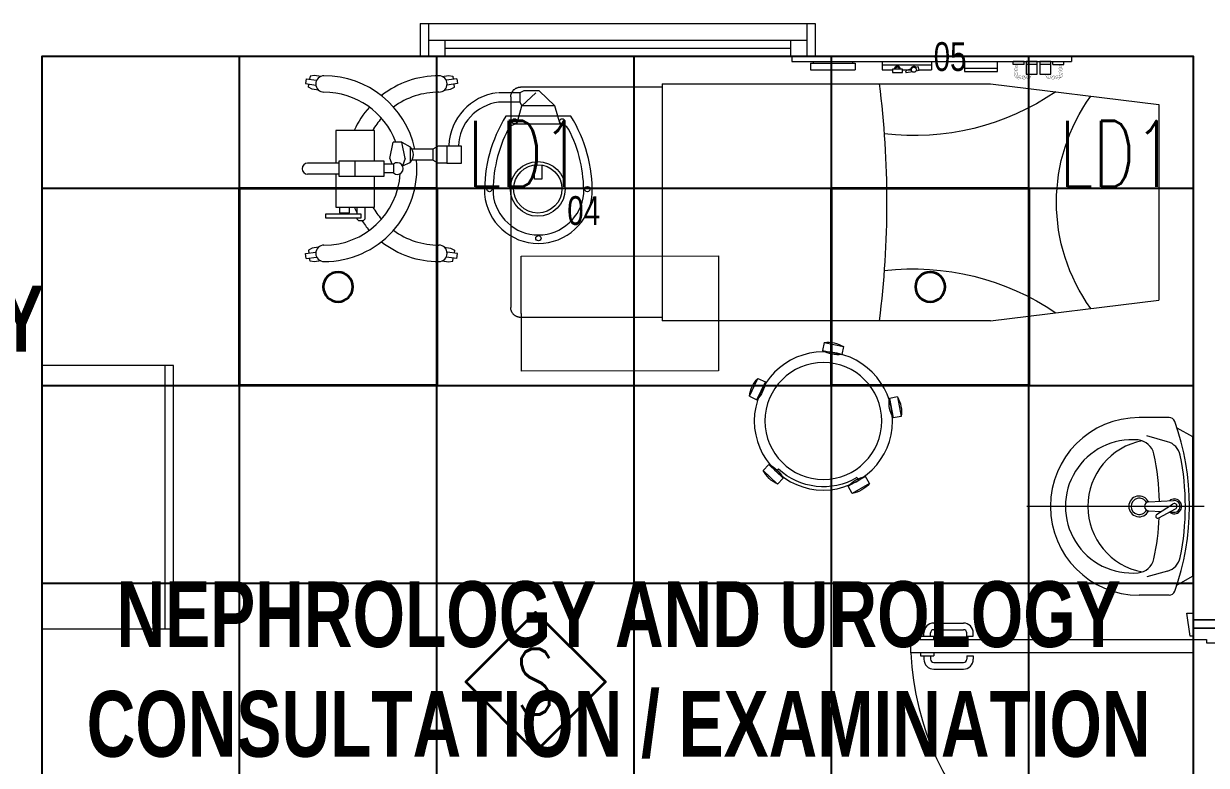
# Model space of a CAD drawing. Extents: x -12260 to 57327, y -29287 to 19916.
# Drawn here: x 29420 to 33015, y -4964 to -2710 of the extents above; entities that cross this region are included whole.
import ezdxf
from ezdxf.enums import TextEntityAlignment as Align

# ---------------------------------------------------------------- set-up
doc = ezdxf.new("R2010")
doc.units = 0
doc.header["$LTSCALE"] = 0.25
doc.linetypes.add('01-First Floor$0$HIDDEN', pattern=[9.525, 6.35, -3.175])
doc.linetypes.add('DASHDOT', pattern=[25.4, 12.7, -6.35, 0, -6.35])
for name, color, linetype, lineweight in [('01-First Floor$0$72_EGR_BASE_TEXT', 252, 'Continuous', 5), ('01-First Floor$0$72_EGR_EQP_TAG', 142, 'Continuous', 5), ('01-First Floor$0$Aluminum', 251, 'Continuous', 5), ('01-First Floor$0$LOADING', 253, 'Continuous', 5), ('01-First Floor$0$SANIT', 250, 'Continuous', 5), ('01-First Floor$0$Walls', 251, 'Continuous', 5), ('01-First Floor$0$Wooden Joinery', 251, 'Continuous', 5), ('E-DIM', 6, 'Continuous', 18), ('E-LITE-CIRC-NUMB', 6, 'Continuous', 25), ('E-LITE-CLNG', 150, 'Continuous', 35), ('E-LITE-CLNG-CNDT', 6, 'DASHDOT', 35), ('E-LITE-CTRL', 6, 'Continuous', 25), ('E-LITE-IDEN', 6, 'Continuous', 25), ('F-ALRM-CLNG @ 100', 33, 'Continuous', 35)]:
    doc.layers.add(name, color=color, linetype=linetype, lineweight=lineweight)
doc.layers.add('01-First Floor$0$FALSE CEILING', color=251, linetype='Continuous')
doc.styles.add('01-First Floor$0$X3G_ENTITY_257CFD', font='swisscl.ttf', dxfattribs={"height": 200})
doc.styles.add('01-First Floor$0$X3G_ENTITY_9EC9', font='swisscl.ttf', dxfattribs={"height": 0.2})
doc.styles.add('DC_SIMPLEX', font='SIMPLEX.shx', dxfattribs={"width": 0.7})
doc.styles.get("Standard").update_dxf_attribs({"font": 'romans.shx'})
doc.dimstyles.get("Standard").update_dxf_attribs({"dimtxt": 150, "dimasz": 150, "dimexe": 0.18, "dimexo": 0.0625, "dimgap": 0.09, "dimtad": 0, "dimtih": 1, "dimtoh": 1, "dimdec": 0, "dimlfac": 0.1, "dimzin": 0, "dimdsep": 46, "dimtxsty": 'Standard', "dimcen": 0.09, "dimclrd": 6, "dimadec": 0, "dimazin": 0, "dimtfac": 1, "dimtdec": 0, "dimtofl": 0, "dimtmove": 0, "dimatfit": 3, "dimfxl": 1, "dimtolj": 1, "dimtzin": 0, "dimarcsym": 0})

# ---------------------------------------------------------------- blocks, each defined once
blk = doc.blocks.new('01-First Floor$0$A$C72370EFE')
at = {"layer": '01-First Floor$0$Wooden Joinery'}
for p, q in [((-0.01, -0.03), (-0.01, -0.07)), ((0, -0.03), (-0.01, -0.03)), ((0.04, -0.03), (0.05, -0.03)), ((0.05, -0.03), (0.05, -0.07)), ((-0.05, -0.07), (-0.05, -0.16)), ((-0.03, -0.07), (-0.03, -0.16)), ((-0.01, -0.04), (-0.02, -0.04)), ((-0.01, -0.06), (-0.02, -0.06)), ((0, -0.07), (-0.01, -0.07)), ((0.04, -0.07), (0.05, -0.07)), ((0.05, -0.04), (0.06, -0.04)), ((0.05, -0.06), (0.06, -0.06)), ((0.07, -0.07), (0.07, -0.16)), ((0.09, -0.07), (0.09, -0.16)), ((-0.01, -0.17), (-0.02, -0.17)), ((-0.01, -0.17), (-0.01, -0.19)), ((0.05, -0.17), (0.06, -0.17)), ((0.05, -0.17), (0.05, -0.19)), ((-0.01, -0.19), (-0.02, -0.19)), ((0.05, -0.19), (0.06, -0.19))]:
    blk.add_line(p, q, dxfattribs=at)
for centre, radius, start, end in [((-0.02, -0.07), 0.03, 90, 180), ((-0.02, -0.07), 0.01, 90, 180), ((0.06, -0.07), 0.03, 0, 90), ((0.06, -0.07), 0.01, 0, 90), ((-0.02, -0.16), 0.03, 180, 270), ((-0.02, -0.16), 0.01, 180, 270), ((0.06, -0.16), 0.01, 270, 0), ((0.06, -0.16), 0.03, 270, 0)]:
    blk.add_arc(centre, radius, start, end, dxfattribs=at)
blk = doc.blocks.new('01-First Floor$0$A$C5DAD61B4')
at = {"layer": '01-First Floor$0$Wooden Joinery'}
for points in [[(80, 959.1), (80, 969.1), (10, 979.1), (10, 959.1)], [(940, 959.1), (940, 969.1), (1010, 979.1), (1010, 959.1)], [(70, 859.1), (70, 849.1), (0, 839.1), (0, 859.1)], [(120, 859.1), (120, 0), (80, 0), (80, 859.1)], [(950, 859.1), (950, 849.1), (1020, 839.1), (1020, 859.1)]]:
    blk.add_lwpolyline(points, close=True, dxfattribs=at)
for points in [[(45, 859.1), (45, 959.1), (20, 959.1), (20, 859.1), (45, 859.1)], [(45, 859.1), (80, 859.1), (80, 899.1), (90, 899.1), (90, 959.1), (45, 959.1), (45, 859.1)], [(975, 859.1), (940, 859.1), (940, 899.1), (930, 899.1), (930, 959.1), (975, 959.1), (975, 859.1)], [(975, 859.1), (975, 959.1), (1000, 959.1), (1000, 859.1), (975, 859.1)]]:
    blk.add_lwpolyline(points, dxfattribs=at)
blk.add_arc((80, 859.1), 860, 272.666, 0, dxfattribs=at)
at = {"layer": '01-First Floor$0$Wooden Joinery', "xscale": 999.9999999998854, "yscale": 999.9999999998854, "zscale": 999.9999999998854, "rotation": 180}
blk.add_blockref('01-First Floor$0$A$C72370EFE', (120, 0), dxfattribs=at)
blk = doc.blocks.new('01-First Floor$0$ME19011A-P')
for p, q in [((-0.425, 0), (0.425, 0)), ((-0.425, 0), (-0.425, -0.015)), ((0.425, 0), (0.425, -0.015)), ((-0.425, -0.015), (0.425, -0.015)), ((-0.3675, -0.0198), (-0.2325, -0.0198)), ((-0.3675, -0.0198), (-0.3675, -0.0399)), ((-0.36, -0.015), (-0.36, -0.0198)), ((-0.24, -0.015), (-0.24, -0.0198)), ((-0.2325, -0.0198), (-0.2325, -0.0399)), ((-0.15, -0.015), (-0.15, -0.04)), ((-0.15, -0.025), (0, -0.025)), ((-0.0402, -0.0312), (-0.0496, -0.0337)), ((-0.0376, -0.0409), (-0.0402, -0.0312)), ((0, -0.015), (0, -0.04)), ((0.1, -0.015), (0.1, -0.045)), ((0.1, -0.035), (0.2, -0.035)), ((0.2, -0.045), (0.2, -0.015)), ((0.2818, -0.015), (0.2484, -0.015)), ((0.2484, -0.0243), (0.2484, -0.015)), ((0.2818, -0.0243), (0.2484, -0.0243)), ((0.2818, -0.0243), (0.2818, -0.015)), ((0.3211, -0.015), (0.2877, -0.015)), ((0.2877, -0.015), (0.2877, -0.0531)), ((0.3211, -0.0243), (0.2877, -0.0243)), ((0.3211, -0.0531), (0.3211, -0.015)), ((0.3623, -0.015), (0.3289, -0.015)), ((0.3289, -0.015), (0.3289, -0.0531)), ((0.3623, -0.0243), (0.3289, -0.0243)), ((0.3623, -0.0531), (0.3623, -0.015)), ((0.3682, -0.0243), (0.3682, -0.015)), ((0.3682, -0.015), (0.4016, -0.015)), ((0.3682, -0.0243), (0.4016, -0.0243)), ((0.4016, -0.0243), (0.4016, -0.015)), ((-0.3675, -0.0399), (-0.2325, -0.0399)), ((-0.15, -0.04), (-0.1187, -0.04)), ((-0.0887, -0.04), (-0.0637, -0.04)), ((-0.0606, -0.0371), (-0.0787, -0.0432)), ((-0.0787, -0.0432), (-0.077, -0.0497)), ((-0.0582, -0.046), (-0.077, -0.0497)), ((-0.047, -0.0434), (-0.0376, -0.0409)), ((-0.0379, -0.04), (0, -0.04)), ((0.1, -0.045), (0.2, -0.045)), ((0.2877, -0.0531), (0.3211, -0.0531)), ((0.3289, -0.0531), (0.3623, -0.0531))]:
    blk.add_line(p, q)
at = {"color": 8, "const_width": 0.000601}
for points in [[(0.3044, -0.0531, -0.184574), (0.2977, -0.0636, -1.44364), (0.2961, -0.0581, -0.837915), (0.2969, -0.0664, -0.30536), (0.2839, -0.062, -1.584726), (0.2894, -0.0609, -0.253153), (0.2827, -0.0684, -0.874198), (0.2775, -0.0585, -0.915253), (0.2791, -0.0658, -0.223821), (0.2683, -0.0644, -1.703343), (0.272, -0.0597, -0.588962), (0.2621, -0.068, -0.717795), (0.2625, -0.0581, -0.983104), (0.2645, -0.0644, -0.326362), (0.2534, -0.0609, -0.758716), (0.2609, -0.0514, -0.906186), (0.2593, -0.0565, -0.189488), (0.2526, -0.0522, -0.7948), (0.2613, -0.0423, -1.223996), (0.2574, -0.047, -0.072149), (0.2534, -0.0403, -0.645886), (0.2609, -0.0324, -1.366917), (0.2574, -0.0371, -0.078415), (0.2542, -0.0308, -0.723006), (0.2613, -0.0256, -1.105484), (0.2582, -0.0292, -0.221197), (0.2566, -0.0243, -0.221197)], [(0.3456, -0.0531, 0.184574), (0.3523, -0.0636, 1.44364), (0.3539, -0.0581, 0.837915), (0.3531, -0.0664, 0.30536), (0.3661, -0.062, 1.584726), (0.3606, -0.0609, 0.253153), (0.3673, -0.0684, 0.874198), (0.3725, -0.0585, 0.915253), (0.3709, -0.0658, 0.223821), (0.3817, -0.0644, 1.703343), (0.378, -0.0597, 0.588962), (0.3879, -0.068, 0.717795), (0.3875, -0.0581, 0.983104), (0.3855, -0.0644, 0.326362), (0.3966, -0.0609, 0.758716), (0.3891, -0.0514, 0.906186), (0.3907, -0.0565, 0.189488), (0.3974, -0.0522, 0.7948), (0.3887, -0.0423, 1.223996), (0.3926, -0.047, 0.072149), (0.3966, -0.0403, 0.645886), (0.3891, -0.0324, 1.366917), (0.3926, -0.0371, 0.078415), (0.3958, -0.0308, 0.723006), (0.3887, -0.0256, 1.105484), (0.3918, -0.0292, 0.221197), (0.3934, -0.0243, 0.221197)]]:
    blk.add_lwpolyline(points, format="xyb", dxfattribs=at)
blk.add_lwpolyline([(-0.1187, -0.0482), (-0.0887, -0.0482), (-0.0887, -0.0382), (-0.1187, -0.0382)], close=True)
blk.add_circle((-0.0537, -0.04), 0.0075)
for centre, radius, start, end in [((-0.1037, -0.04), 0.01, 10.4593, 169.5407), ((-0.1037, -0.04), 0.0075, 14.0075, 165.9925), ((-0.0537, -0.04), 0.01, 45, 180)]:
    blk.add_arc(centre, radius, start, end)
blk = doc.blocks.new('01-First Floor$0$M.44.57.64')
at = {"layer": '01-First Floor$0$LOADING', "xscale": 1000.000000000002, "yscale": 1000.000000000002, "zscale": 1000.000000000002, "rotation": 225.9999036123427}
blk.add_blockref('01-First Floor$0$ME19011A-P', (-80806.9, 16720.7), dxfattribs=at)
blk = doc.blocks.new('01-First Floor$0$HF10037B-P')
at = {"layer": '01-First Floor$0$LOADING'}
for p, q in [((0.2459, 0.134), (0.1859, 0.134)), ((0.1859, 0.134), (0.1859, 0.109)), ((0.2459, 0.109), (0.1859, 0.109)), ((0.2459, 0.134), (0.2459, 0.109)), ((0, 0), (-0.0142, -0.0583)), ((0, 0), (0.0243, -0.0059)), ((0.0243, -0.0059), (0.01, -0.0642)), ((0.4071, -0.0094), (0.431, -0.0018)), ((0.4071, -0.0094), (0.4255, -0.0665)), ((0.431, -0.0018), (0.4493, -0.0589)), ((-0.0142, -0.0583), (0.01, -0.0642)), ((0.4069, -0.0417), (0.4165, -0.0387)), ((0.4255, -0.0665), (0.4493, -0.0589)), ((0.0524, -0.2725), (0.0674, -0.2525)), ((0.0524, -0.2725), (0.1004, -0.3085)), ((0.0674, -0.2525), (0.1154, -0.2885)), ((0.3125, -0.2897), (0.362, -0.2558)), ((0.3266, -0.3103), (0.3761, -0.2764)), ((0.3267, -0.268), (0.3323, -0.2763)), ((0.3761, -0.2764), (0.362, -0.2558)), ((0.1004, -0.3085), (0.1154, -0.2885)), ((0.3266, -0.3103), (0.3125, -0.2897))]:
    blk.add_line(p, q, dxfattribs=at)
for radius in [0.21, 0.1775]:
    blk.add_circle((0.2161, -0.1014), radius, dxfattribs=at)
for centre, radius, start, end in [((0.2159, 0.0465), 0.0925, 71.0754, 108.9246), ((0.2159, 0.1965), 0.0925, 251.0754, 288.9246), ((0.0779, -0.0499), 0.0925, 147.3419, 185.1912), ((-0.0678, -0.0143), 0.0925, 327.3419, 5.1912), ((0.4996, -0.0113), 0.0925, 178.8412, 216.6904), ((0.3568, -0.057), 0.0925, 358.8412, 36.6904), ((0.2161, -0.1014), 0.2, 303.6037, 17.3657), ((0.1289, -0.2205), 0.0925, 214.1875, 252.0368), ((0.0389, -0.3404), 0.0925, 34.1875, 72.0368), ((0.3867, -0.3449), 0.0925, 105.5121, 143.3614), ((0.3019, -0.2212), 0.0925, 285.5121, 323.3614)]:
    blk.add_arc(centre, radius, start, end, dxfattribs=at)
blk = doc.blocks.new('01-First Floor$0$HF13902-P')
at = {"color": 8, "linetype": '01-First Floor$0$HIDDEN'}
for p, q in [((-0.35, -0.6824), (-0.35, -1.1124)), ((0.35, -0.6824), (0.35, -1.1124)), ((0.32, -1.1424), (-0.32, -1.1424))]:
    blk.add_line(p, q, dxfattribs=at)
at = {"linetype": 'Continuous'}
for points in [[(0.36, -0.5224), (0.36, -0.5224), (0.36, -0.5224), (0.36, -0.5224), (0.36, -0.5224), (0.36, -0.5224), (0.36, -0.5224), (0.36, -0.5224), (0.36, -0.5224), (0.36, -0.5224), (0.36, -0.5224), (0.36, -0.5224), (0.36, -0.5224), (0.36, -0.5224), (0.36, -0.5224), (0.36, -0.5224), (0.36, -0.5224), (0.36, -0.5224), (0.36, -0.5224), (0.36, -0.5224), (0.36, -0.5224), (0.36, -0.5224), (0.36, -0.5224), (0.36, -0.5224), (0.36, -0.5224), (0.36, -0.5224), (0.36, -0.5224), (0.36, -0.5224), (0.36, -0.5224), (0.36, -0.5224), (0.36, -0.5224), (0.36, -0.5224), (0.36, -0.5224), (0.36, -0.5224), (0.36, -0.5224), (0.36, -0.5224), (0.36, -0.5224), (0.36, -0.5224), (0.36, -0.5224), (0.36, -0.5224), (0.36, -0.5224), (0.36, -0.5224), (0.36, -0.5224), (0.36, -0.5224), (0.36, -0.5224), (0.36, -0.5224), (0.36, -0.5224), (0.36, -0.5224), (0.36, -0.5224), (0.36, -0.5224), (0.36, -0.5224), (0.36, -0.5224), (0.36, -0.5224), (0.36, -0.5224), (0.36, -0.5224), (0.36, -0.5224), (0.36, -0.5224), (0.36, -0.5224), (0.36, -0.5224), (0.36, -0.5224), (0.36, -0.5224), (0.36, -0.5224), (0.36, -0.5224), (0.36, -0.5224), (0.36, -0.5224), (0.36, -0.5224), (0.36, -0.5224), (0.36, -0.5224), (0.36, -0.5224), (0.36, -0.5224), (0.36, -0.5224), (0.36, -0.5224), (0.36, -0.5224), (0.36, -0.5224), (0.36, -0.5224), (0.36, -0.5224), (0.36, -0.5224), (0.36, -0.5224), (0.36, -0.5224), (0.36, -0.5224), (0.36, -0.5224), (0.36, -0.5224), (0.36, -0.5224), (0.36, -0.5224), (0.36, -0.5224), (0.36, -0.5224), (0.36, -0.5224), (0.36, -0.5224), (0.36, -0.5224), (0.36, -0.5224), (0.36, -0.5224), (0.36, -0.5224), (0.36, -0.5224), (0.36, -0.5224), (0.36, -0.5224), (0.36, -0.5224), (0.36, -0.5224), (0.36, -0.5224), (0.36, -0.5224), (0.36, -0.5224), (0.36, -0.5224), (0.36, -0.5224), (0.36, -0.5224), (0.36, -0.5224), (0.36, -0.5224), (0.36, -0.5224), (0.36, -0.5224), (0.36, -0.5224), (0.36, -0.5224), (0.36, -0.5224), (0.36, -0.5224), (0.36, -0.5224), (0.36, -0.5224), (0.36, -0.5224), (0.36, -0.5224), (0.36, -0.5224), (0.36, -0.5224), (0.36, -0.5224), (0.36, -0.5224), (0.36, -0.5224), (0.36, -0.5224), (0.36, -0.5224), (0.36, -0.5224), (0.36, -0.5224), (0.36, -0.5224), (0.36, -0.5224), (0.36, -0.5224), (0.36, -0.5224), (0.36, -0.5224), (0.36, -0.5224), (0.36, -0.5224), (0.36, -0.5224), (0.36, -0.5224), (0.36, -0.5224), (0.36, -0.5224), (0.36, -0.5224), (0.36, -0.5224), (0.36, -0.5224), (0.36, -0.5224), (0.36, -0.5224), (0.36, -0.5224), (0.36, -0.5224), (0.36, -0.5224), (0.36, -0.5224), (0.36, -0.5224), (0.36, -0.5224), (0.36, -0.5224), (0.36, -0.5224), (0.36, -0.5224), (0.36, -0.5224), (0.36, -0.5224), (0.36, -0.5224), (0.36, -0.5224), (0.36, -0.5224), (0.36, -0.5224), (0.36, -0.5224), (0.36, -0.5224), (0.36, -0.5224), (0.36, -0.5224), (0.36, -0.5224), (0.36, -0.5224), (0.36, -0.5224), (0.36, -0.5224), (0.36, -0.5224), (0.36, -0.5224), (0.36, -0.5224), (0.36, -0.5224), (0.36, -0.5224), (0.36, -0.5224), (0.36, -0.5224), (0.36, -0.5224), (0.36, -0.5224), (0.36, -0.5224), (0.36, -0.5224), (0.36, -0.5224), (0.36, -0.5224), (0.36, -0.5224), (0.36, -0.5224), (0.36, -0.5224), (0.36, -0.5224), (0.36, -0.5224), (0.36, -0.5224), (0.36, -0.5224), (0.36, -0.5224), (0.36, -0.5224), (0.36, -0.5224), (0.36, -0.5224), (0.36, -0.5224), (0.36, -0.5224), (0.36, -0.5224), (0.36, -0.5224), (0.36, -0.5224), (0.36, -0.5224), (0.36, -0.5224), (0.36, -0.5224), (0.36, -0.5224), (0.36, -0.5224), (0.36, -0.5224), (0.36, -0.5224), (0.36, -0.5224), (0.36, -0.5224), (0.36, -0.5224), (0.36, -0.5224), (0.36, -0.5224), (0.36, -0.5224), (0.36, -0.5224), (0.36, -0.5224), (0.36, -0.5224), (0.36, -0.5224), (0.36, -0.5224), (0.36, -0.5224), (0.36, -0.5224), (0.36, -0.5224), (0.36, -0.5224), (0.36, -0.5224), (0.36, -0.5224), (0.36, -0.5224), (0.36, -0.5224), (0.36, -0.5224)], [(0.36, -0.5224), (0.36, -0.5224), (0.36, -0.5224), (0.36, -0.5224), (0.36, -0.5224), (0.36, -0.5224), (0.36, -0.5224), (0.36, -0.5224), (0.36, -0.5224), (0.36, -0.5224), (0.36, -0.5224), (0.36, -0.5224), (0.36, -0.5224), (0.36, -0.5224), (0.36, -0.5224), (0.36, -0.5224), (0.36, -0.5224), (0.36, -0.5224), (0.36, -0.5224), (0.36, -0.5224), (0.36, -0.5224), (0.36, -0.5224), (0.36, -0.5224), (0.36, -0.5224), (0.36, -0.5224), (0.36, -0.5224), (0.36, -0.5224), (0.36, -0.5224), (0.36, -0.5224), (0.36, -0.5224), (0.36, -0.5224), (0.36, -0.5224), (0.36, -0.5224), (0.36, -0.5224), (0.36, -0.5224), (0.36, -0.5224), (0.36, -0.5224), (0.36, -0.5224), (0.36, -0.5224), (0.36, -0.5224), (0.36, -0.5224), (0.36, -0.5224), (0.36, -0.5224), (0.36, -0.5224), (0.36, -0.5224), (0.36, -0.5224), (0.36, -0.5224), (0.36, -0.5224), (0.36, -0.5224), (0.36, -0.5224), (0.36, -0.5224), (0.36, -0.5224), (0.36, -0.5224), (0.36, -0.5224), (0.36, -0.5224), (0.36, -0.5224), (0.36, -0.5224), (0.36, -0.5224), (0.36, -0.5224), (0.36, -0.5224), (0.36, -0.5224), (0.36, -0.5224), (0.36, -0.5224), (0.36, -0.5224), (0.36, -0.5224), (0.36, -0.5224), (0.36, -0.5224), (0.36, -0.5224), (0.36, -0.5224), (0.36, -0.5224), (0.36, -0.5224), (0.36, -0.5224), (0.36, -0.5224), (0.36, -0.5224), (0.36, -0.5224), (0.36, -0.5224), (0.36, -0.5224), (0.36, -0.5224), (0.36, -0.5224), (0.36, -0.5224), (0.36, -0.5224), (0.36, -0.5224), (0.36, -0.5224), (0.36, -0.5224), (0.36, -0.5224), (0.36, -0.5224), (0.36, -0.5224), (0.36, -0.5224), (0.36, -0.5224), (0.36, -0.5224), (0.36, -0.5224), (0.36, -0.5224), (0.36, -0.5224), (0.36, -0.5224), (0.36, -0.5224), (0.36, -0.5224), (0.36, -0.5224), (0.36, -0.5224), (0.36, -0.5224), (0.36, -0.5224), (0.36, -0.5224), (0.36, -0.5224), (0.36, -0.5224), (0.36, -0.5224), (0.36, -0.5224), (0.36, -0.5224), (0.36, -0.5224), (0.36, -0.5224), (0.36, -0.5224), (0.36, -0.5224), (0.36, -0.5224), (0.36, -0.5224), (0.36, -0.5224), (0.36, -0.5224), (0.36, -0.5224), (0.36, -0.5224), (0.36, -0.5224), (0.36, -0.5224), (0.36, -0.5224), (0.36, -0.5224), (0.36, -0.5224), (0.36, -0.5224), (0.36, -0.5224), (0.36, -0.5224), (0.36, -0.5224), (0.36, -0.5224), (0.36, -0.5224), (0.36, -0.5224), (0.36, -0.5224), (0.36, -0.5224), (0.36, -0.5224), (0.36, -0.5224), (0.36, -0.5224), (0.36, -0.5224), (0.36, -0.5224), (0.36, -0.5224), (0.36, -0.5224), (0.36, -0.5224), (0.36, -0.5224), (0.36, -0.5224), (0.36, -0.5224), (0.36, -0.5224), (0.36, -0.5224), (0.36, -0.5224), (0.36, -0.5224), (0.36, -0.5224), (0.36, -0.5224), (0.36, -0.5224), (0.36, -0.5224), (0.36, -0.5224), (0.36, -0.5224), (0.36, -0.5224), (0.36, -0.5224), (0.36, -0.5224), (0.36, -0.5224), (0.36, -0.5224), (0.36, -0.5224), (0.36, -0.5224), (0.36, -0.5224), (0.36, -0.5224), (0.36, -0.5224), (0.36, -0.5224), (0.36, -0.5224), (0.36, -0.5224), (0.36, -0.5224), (0.36, -0.5224), (0.36, -0.5224), (0.36, -0.5224), (0.36, -0.5224), (0.36, -0.5224), (0.36, -0.5224), (0.36, -0.5224), (0.36, -0.5224), (0.36, -0.5224), (0.36, -0.5224), (0.36, -0.5224), (0.36, -0.5224), (0.36, -0.5224), (0.36, -0.5224), (0.36, -0.5224), (0.36, -0.5224), (0.36, -0.5224), (0.36, -0.5224), (0.36, -0.5224), (0.36, -0.5224), (0.36, -0.5224), (0.36, -0.5224), (0.36, -0.5224), (0.36, -0.5224), (0.36, -0.5224), (0.36, -0.5224), (0.36, -0.5224), (0.36, -0.5224), (0.36, -0.5224), (0.36, -0.5224), (0.36, -0.5224), (0.36, -0.5224), (0.36, -0.5224), (0.36, -0.5224), (0.36, -0.5224), (0.36, -0.5224), (0.36, -0.5224), (0.36, -0.5224), (0.36, -0.5224), (0.36, -0.5224), (0.36, -0.5224), (0.36, -0.5224), (0.36, -0.5224), (0.36, -0.5224), (0.36, -0.5224), (0.36, -0.5224), (0.36, -0.5224), (0.36, -0.5224), (0.36, -0.5224)], [(0.36, -0.5224), (0.36, -0.5224), (0.36, -0.5224), (0.36, -0.5224), (0.36, -0.5224), (0.36, -0.5224), (0.36, -0.5224), (0.36, -0.5224), (0.36, -0.5224), (0.36, -0.5224), (0.36, -0.5224), (0.36, -0.5224), (0.36, -0.5224), (0.36, -0.5224), (0.36, -0.5224), (0.36, -0.5224), (0.36, -0.5224), (0.36, -0.5224), (0.36, -0.5224), (0.36, -0.5224), (0.36, -0.5224), (0.36, -0.5224), (0.36, -0.5224), (0.36, -0.5224), (0.36, -0.5224), (0.36, -0.5224), (0.36, -0.5224), (0.36, -0.5224), (0.36, -0.5224), (0.36, -0.5224), (0.36, -0.5224), (0.36, -0.5224), (0.36, -0.5224), (0.36, -0.5224), (0.36, -0.5224), (0.36, -0.5224), (0.36, -0.5224), (0.36, -0.5224), (0.36, -0.5224), (0.36, -0.5224), (0.36, -0.5224), (0.36, -0.5224), (0.36, -0.5224), (0.36, -0.5224), (0.36, -0.5224), (0.36, -0.5224), (0.36, -0.5224), (0.36, -0.5224), (0.36, -0.5224), (0.36, -0.5224), (0.36, -0.5224), (0.36, -0.5224), (0.36, -0.5224), (0.36, -0.5224), (0.36, -0.5224), (0.36, -0.5224), (0.36, -0.5224), (0.36, -0.5224), (0.36, -0.5224), (0.36, -0.5224), (0.36, -0.5224), (0.36, -0.5224), (0.36, -0.5224), (0.36, -0.5224), (0.36, -0.5224), (0.36, -0.5224), (0.36, -0.5224), (0.36, -0.5224), (0.36, -0.5224), (0.36, -0.5224), (0.36, -0.5224), (0.36, -0.5224), (0.36, -0.5224), (0.36, -0.5224), (0.36, -0.5224), (0.36, -0.5224), (0.36, -0.5224), (0.36, -0.5224), (0.36, -0.5224), (0.36, -0.5224), (0.36, -0.5224), (0.36, -0.5224), (0.36, -0.5224), (0.36, -0.5224), (0.36, -0.5224), (0.36, -0.5224), (0.36, -0.5224), (0.36, -0.5224), (0.36, -0.5224), (0.36, -0.5224), (0.36, -0.5224), (0.36, -0.5224), (0.36, -0.5224), (0.36, -0.5224), (0.36, -0.5224), (0.36, -0.5224), (0.36, -0.5224), (0.36, -0.5224), (0.36, -0.5224), (0.36, -0.5224), (0.36, -0.5224), (0.36, -0.5224), (0.36, -0.5224), (0.36, -0.5224), (0.36, -0.5224), (0.36, -0.5224), (0.36, -0.5224), (0.36, -0.5224), (0.36, -0.5224), (0.36, -0.5224), (0.36, -0.5224), (0.36, -0.5224), (0.36, -0.5224), (0.36, -0.5224), (0.36, -0.5224), (0.36, -0.5224), (0.36, -0.5224), (0.36, -0.5224), (0.36, -0.5224), (0.36, -0.5224), (0.36, -0.5224), (0.36, -0.5224), (0.36, -0.5224), (0.36, -0.5224), (0.36, -0.5224), (0.36, -0.5224), (0.36, -0.5224), (0.36, -0.5224), (0.36, -0.5224), (0.36, -0.5224), (0.36, -0.5224), (0.36, -0.5224), (0.36, -0.5224), (0.36, -0.5224), (0.36, -0.5224), (0.36, -0.5224), (0.36, -0.5224), (0.36, -0.5224), (0.36, -0.5224), (0.36, -0.5224), (0.36, -0.5224), (0.36, -0.5224), (0.36, -0.5224), (0.36, -0.5224), (0.36, -0.5224), (0.36, -0.5224), (0.36, -0.5224), (0.36, -0.5224), (0.36, -0.5224), (0.36, -0.5224), (0.36, -0.5224), (0.36, -0.5224), (0.36, -0.5224), (0.36, -0.5224), (0.36, -0.5224), (0.36, -0.5224), (0.36, -0.5224), (0.36, -0.5224), (0.36, -0.5224), (0.36, -0.5224), (0.36, -0.5224), (0.36, -0.5224), (0.36, -0.5224), (0.36, -0.5224), (0.36, -0.5224), (0.36, -0.5224), (0.36, -0.5224), (0.36, -0.5224), (0.36, -0.5224), (0.36, -0.5224), (0.36, -0.5224), (0.36, -0.5224), (0.36, -0.5224), (0.36, -0.5224), (0.36, -0.5224), (0.36, -0.5224), (0.36, -0.5224), (0.36, -0.5224), (0.36, -0.5224), (0.36, -0.5224), (0.36, -0.5224), (0.36, -0.5224), (0.36, -0.5224), (0.36, -0.5224), (0.36, -0.5224), (0.36, -0.5224), (0.36, -0.5224), (0.36, -0.5224), (0.36, -0.5224), (0.36, -0.5224), (0.36, -0.5224), (0.36, -0.5224), (0.36, -0.5224), (0.36, -0.5224), (0.36, -0.5224), (0.36, -0.5224), (0.36, -0.5224), (0.36, -0.5224), (0.36, -0.5224), (0.36, -0.5224), (0.36, -0.5224), (0.36, -0.5224), (0.36, -0.5224), (0.36, -0.5224), (0.36, -0.5224), (0.36, -0.5224), (0.36, -0.5224), (0.36, -0.5224), (0.36, -0.5224), (0.36, -0.5224), (0.36, -0.5224), (0.36, -0.5224), (0.36, -0.5224), (0.36, -0.5224), (0.36, -0.5224), (0.36, -0.5224), (0.36, -0.5224), (0.36, -0.5224), (0.36, -0.5224), (0.36, -0.5224), (0.36, -0.5224), (0.36, -0.5224), (0.36, -0.5224), (0.36, -0.5224), (0.36, -0.5224), (0.36, -0.5224), (0.36, -0.5224), (0.36, -0.5224), (0.36, -0.5224), (0.36, -0.5224), (0.36, -0.5224), (0.36, -0.5224), (0.36, -0.5224), (0.36, -0.5224), (0.36, -0.5224), (0.36, -0.5224), (0.36, -0.5224), (0.36, -0.5224), (0.36, -0.5224), (0.36, -0.5224), (0.36, -0.5224), (0.36, -0.5224), (0.36, -0.5224), (0.36, -0.5224), (0.36, -0.5224), (0.36, -0.5224), (0.36, -0.5224), (0.36, -0.5224), (0.36, -0.5224), (0.36, -0.5224), (0.36, -0.5224), (0.36, -0.5224), (0.36, -0.5224), (0.36, -0.5224), (0.36, -0.5224), (0.36, -0.5224), (0.36, -0.5224), (0.36, -0.5224), (0.36, -0.5224), (0.36, -0.5224), (0.36, -0.5224), (0.36, -0.5224), (0.36, -0.5224), (0.36, -0.5224), (0.36, -0.5224), (0.36, -0.5224), (0.36, -0.5224), (0.36, -0.5224), (0.36, -0.5224), (0.36, -0.5224), (0.36, -0.5224), (0.36, -0.5224), (0.36, -0.5224), (0.36, -0.5224), (0.36, -0.5224), (0.36, -0.5224), (0.36, -0.5224)]]:
    blk.add_lwpolyline(points, close=True, dxfattribs=at)
for points in [[(0.36, -0.5224), (0.36, -0.5224), (0.36, -0.5224), (0.36, -0.5224), (0.36, -0.5224), (0.36, -0.5224), (0.36, -0.5224), (0.36, -0.5224)], [(0.36, -0.5224), (0.36, -0.5224), (0.36, -0.5224), (0.36, -0.5224), (0.36, -0.5224), (0.36, -0.5224), (0.36, -0.5224), (0.36, -0.5224), (0.36, -0.5224), (0.36, -0.5224), (0.36, -0.5224), (0.36, -0.5224), (0.36, -0.5224), (0.36, -0.5224), (0.36, -0.5224), (0.36, -0.5224), (0.36, -0.5224), (0.36, -0.5224), (0.36, -0.5224), (0.36, -0.5224), (0.36, -0.5224), (0.36, -0.5224), (0.36, -0.5224), (0.36, -0.5224), (0.36, -0.5224), (0.36, -0.5224), (0.36, -0.5224), (0.36, -0.5224), (0.36, -0.5224), (0.36, -0.5224), (0.36, -0.5224), (0.36, -0.5224), (0.36, -0.5224), (0.36, -0.5224), (0.36, -0.5224), (0.36, -0.5224), (0.36, -0.5224), (0.36, -0.5224), (0.36, -0.5224), (0.36, -0.5224), (0.36, -0.5224), (0.36, -0.5224), (0.36, -0.5224), (0.36, -0.5224), (0.36, -0.5224), (0.36, -0.5224), (0.36, -0.5224), (0.36, -0.5224), (0.36, -0.5224), (0.36, -0.5224), (0.36, -0.5224), (0.36, -0.5224), (0.36, -0.5224), (0.36, -0.5224), (0.36, -0.5224), (0.36, -0.5224), (0.36, -0.5224), (0.36, -0.5224), (0.36, -0.5224), (0.36, -0.5224), (0.36, -0.5224), (0.36, -0.5224), (0.36, -0.5224), (0.36, -0.5224), (0.36, -0.5224), (0.36, -0.5224), (0.36, -0.5224), (0.36, -0.5224), (0.36, -0.5224), (0.36, -0.5224), (0.36, -0.5224), (0.36, -0.5224), (0.36, -0.5224), (0.36, -0.5224), (0.36, -0.5224), (0.36, -0.5224), (0.36, -0.5224), (0.36, -0.5224), (0.36, -0.5224), (0.36, -0.5224), (0.36, -0.5224), (0.36, -0.5224), (0.36, -0.5224), (0.36, -0.5224), (0.36, -0.5224), (0.36, -0.5224), (0.36, -0.5224), (0.36, -0.5224), (0.36, -0.5224), (0.36, -0.5224), (0.36, -0.5224), (0.36, -0.5224), (0.36, -0.5224), (0.36, -0.5224), (0.36, -0.5224), (0.36, -0.5224), (0.36, -0.5224), (0.36, -0.5224), (0.36, -0.5224), (0.36, -0.5224), (0.36, -0.5224), (0.36, -0.5224), (0.36, -0.5224), (0.36, -0.5224), (0.36, -0.5224), (0.36, -0.5224), (0.36, -0.5224), (0.36, -0.5224), (0.36, -0.5224), (0.36, -0.5224), (0.36, -0.5224)], [(0.36, -0.5224), (0.36, -0.5224), (0.36, -0.5224), (0.36, -0.5224), (0.36, -0.5224), (0.36, -0.5224), (0.36, -0.5224), (0.36, -0.5224), (0.36, -0.5224), (0.36, -0.5224), (0.36, -0.5224), (0.36, -0.5224), (0.36, -0.5224), (0.36, -0.5224), (0.36, -0.5224), (0.36, -0.5224), (0.36, -0.5224)], [(0.36, -0.5224), (0.36, -0.5224), (0.36, -0.5224), (0.36, -0.5224), (0.36, -0.5224), (0.36, -0.5224), (0.36, -0.5224)], [(0.36, -0.5224), (0.36, -0.5224), (0.36, -0.5224), (0.36, -0.5224), (0.36, -0.5224), (0.36, -0.5224), (0.36, -0.5224), (0.36, -0.5224), (0.36, -0.5224), (0.36, -0.5224), (0.36, -0.5224), (0.36, -0.5224)], [(0.36, -0.5224), (0.36, -0.5224), (0.36, -0.5224), (0.36, -0.5224), (0.36, -0.5224), (0.36, -0.5224), (0.36, -0.5224), (0.36, -0.5224), (0.36, -0.5224), (0.36, -0.5224), (0.36, -0.5224), (0.36, -0.5224), (0.36, -0.5224), (0.36, -0.5224), (0.36, -0.5224), (0.36, -0.5224), (0.36, -0.5224), (0.36, -0.5224), (0.36, -0.5224), (0.36, -0.5224), (0.36, -0.5224), (0.36, -0.5224), (0.36, -0.5224), (0.36, -0.5224), (0.36, -0.5224), (0.36, -0.5224), (0.36, -0.5224), (0.36, -0.5224), (0.36, -0.5224), (0.36, -0.5224), (0.36, -0.5224), (0.36, -0.5224), (0.36, -0.5224), (0.36, -0.5224), (0.36, -0.5224), (0.36, -0.5224), (0.36, -0.5224), (0.36, -0.5224), (0.36, -0.5224), (0.36, -0.5224), (0.36, -0.5224), (0.36, -0.5224), (0.36, -0.5224), (0.36, -0.5224), (0.36, -0.5224), (0.36, -0.5224), (0.36, -0.5224), (0.36, -0.5224), (0.36, -0.5224), (0.36, -0.5224), (0.36, -0.5224), (0.36, -0.5224), (0.36, -0.5224), (0.36, -0.5224), (0.36, -0.5224), (0.36, -0.5224), (0.36, -0.5224), (0.36, -0.5224), (0.36, -0.5224), (0.36, -0.5224), (0.36, -0.5224), (0.36, -0.5224), (0.36, -0.5224), (0.36, -0.5224), (0.36, -0.5224), (0.36, -0.5224), (0.36, -0.5224), (0.36, -0.5224), (0.36, -0.5224), (0.36, -0.5224), (0.36, -0.5224), (0.36, -0.5224), (0.36, -0.5224), (0.36, -0.5224), (0.36, -0.5224), (0.36, -0.5224), (0.36, -0.5224), (0.36, -0.5224), (0.36, -0.5224), (0.36, -0.5224), (0.36, -0.5224), (0.36, -0.5224), (0.36, -0.5224), (0.36, -0.5224), (0.36, -0.5224), (0.36, -0.5224), (0.36, -0.5224), (0.36, -0.5224), (0.36, -0.5224)], [(0.36, -0.5224), (0.36, -0.5224), (0.36, -0.5224), (0.36, -0.5224), (0.36, -0.5224), (0.36, -0.5224), (0.36, -0.5224), (0.36, -0.5224), (0.36, -0.5224), (0.36, -0.5224)], [(0.36, -0.5224), (0.36, -0.5224), (0.36, -0.5224), (0.36, -0.5224), (0.36, -0.5224), (0.36, -0.5224), (0.36, -0.5224), (0.36, -0.5224), (0.36, -0.5224), (0.36, -0.5224)], [(0.36, -0.5224), (0.36, -0.5224), (0.36, -0.5224), (0.36, -0.5224), (0.36, -0.5224), (0.36, -0.5224), (0.36, -0.5224), (0.36, -0.5224), (0.36, -0.5224), (0.36, -0.5224), (0.36, -0.5224), (0.36, -0.5224), (0.36, -0.5224), (0.36, -0.5224), (0.36, -0.5224)], [(0.36, -0.5224), (0.36, -0.5224), (0.36, -0.5224), (0.36, -0.5224), (0.36, -0.5224), (0.36, -0.5224), (0.36, -0.5224), (0.36, -0.5224), (0.36, -0.5224), (0.36, -0.5224)], [(0.36, -0.5224), (0.36, -0.5224), (0.36, -0.5224), (0.36, -0.5224), (0.36, -0.5224), (0.36, -0.5224), (0.36, -0.5224)], [(0.36, -0.5224), (0.36, -0.5224), (0.36, -0.5224), (0.36, -0.5224), (0.36, -0.5224), (0.36, -0.5224), (0.36, -0.5224), (0.36, -0.5224), (0.36, -0.5224), (0.36, -0.5224)], [(0.36, -0.5224), (0.36, -0.5224), (0.36, -0.5224), (0.36, -0.5224), (0.36, -0.5224), (0.36, -0.5224), (0.36, -0.5224), (0.36, -0.5224), (0.36, -0.5224), (0.36, -0.5224), (0.36, -0.5224), (0.36, -0.5224), (0.36, -0.5224), (0.36, -0.5224), (0.36, -0.5224), (0.36, -0.5224), (0.36, -0.5224), (0.36, -0.5224)], [(0.36, -0.5224), (0.36, -0.5224), (0.36, -0.5224), (0.36, -0.5224), (0.36, -0.5224), (0.36, -0.5224), (0.36, -0.5224), (0.36, -0.5224), (0.36, -0.5224)]]:
    blk.add_lwpolyline(points, dxfattribs=at)
blk.add_circle((0.36, -0.5224), 0.000000101)
at = {"color": 8}
for centre, radius, start, end in [((0, 1.0679), 0.5515, 234.1788, 305.8212), ((-0.9704, 0.0819), 0.7679, 353.3222, 34.2669), ((0.9704, 0.0819), 0.7679, 145.7331, 186.6778), ((0, -2.9071), 2.9071, 82.8865, 97.1135)]:
    blk.add_arc(centre, radius, start, end, dxfattribs=at)
at = {"color": 8, "linetype": '01-First Floor$0$HIDDEN'}
for centre, start, end in [((-0.32, -1.1124), 180, 270), ((0.32, -1.1124), 270, 0)]:
    blk.add_arc(centre, 0.03, start, end, dxfattribs=at)
at = {"layer": '01-First Floor$0$LOADING'}
for p, q in [((-0.36, 0.3161), (-0.2975, 0.8276)), ((0.2975, 0.8276), (-0.2975, 0.8276)), ((0.36, 0.3161), (0.2975, 0.8276)), ((-0.36, 0.3161), (-0.36, -0.6824)), ((0.36, -0.6824), (0.36, 0.3161)), ((0.36, -0.6824), (-0.36, -0.6824))]:
    blk.add_line(p, q, dxfattribs=at)
blk = doc.blocks.new('01-First Floor$0$HF11772-P')
at = {"layer": '01-First Floor$0$LOADING'}
for p, q in [((0.6, 0.35), (0, 0.35)), ((0, 0.175), (0, 0.35)), ((0.6, 0.175), (0.6, 0.35)), ((0, 0.175), (0, 0)), ((0.6, 0), (0.6, 0.175)), ((0, 0), (0.6, 0))]:
    blk.add_line(p, q, dxfattribs=at)
blk = doc.blocks.new('01-First Floor$0$mobile light')
at = {"layer": '01-First Floor$0$LOADING'}
for p, q in [((1882.58, -498.29), (1882.35, -499.8)), ((1882.58, -498.29), (1885.78, -498.78)), ((1883.78, -497.56), (1883.65, -498.45)), ((1885.1, -497.29), (1883.78, -497.56)), ((1887.04, -497.59), (1885.1, -497.29)), ((1923.94, -497.59), (1925.88, -497.29)), ((1928.41, -498.29), (1925.2, -498.78)), ((1925.88, -497.29), (1927.2, -497.56)), ((1927.2, -497.56), (1927.33, -498.45)), ((1928.41, -498.29), (1928.63, -499.8)), ((1882.35, -499.8), (1885.55, -500.28)), ((1883.28, -500.85), (1883.42, -499.96)), ((1884.47, -501.5), (1883.28, -500.85)), ((1886.4, -501.79), (1884.47, -501.5)), ((1924.58, -501.79), (1926.52, -501.5)), ((1928.63, -499.8), (1925.43, -500.28)), ((1926.52, -501.5), (1927.7, -500.85)), ((1927.7, -500.85), (1927.56, -499.96)), ((1947.59, -502.62), (1941.09, -502.62)), ((1948.76, -501.94), (1947.59, -502.62)), ((1947.59, -502.62), (1947.59, -505.45)), ((1948.15, -506.5), (1952.41, -502.55)), ((1953.47, -501.94), (1948.76, -501.94)), ((1958.23, -506.5), (1953.47, -501.94)), ((1947.59, -505.45), (1941.09, -505.45)), ((1946.6, -512.08), (1948.15, -506.5)), ((1947.59, -505.45), (1948.15, -506.5)), ((1958.23, -506.5), (1948.15, -506.5)), ((1959.78, -512.08), (1958.23, -506.5)), ((1963.08, -509.67), (1943.3, -509.67)), ((1959.78, -512.08), (1946.6, -512.08)), ((1908.01, -522.53), (1909, -517.55)), ((1911.69, -517.55), (1909, -517.55)), ((1912.69, -522.53), (1911.69, -517.55)), ((1911.69, -517.55), (1914.17, -518.99)), ((1914.17, -518.99), (1914.17, -523.77)), ((1921.08, -519.69), (1914.74, -519.69)), ((1922.73, -518.8), (1921.08, -519.69)), ((1921.08, -519.69), (1921.08, -523.01)), ((1921.08, -519.69), (1921.08, -523.01)), ((1925.38, -518.8), (1922.73, -518.8)), ((1892.68, -523.97), (1883.05, -523.97)), ((1892.68, -528.06), (1892.68, -523.24)), ((1892.68, -523.24), (1906.16, -523.24)), ((1897.5, -528.06), (1897.5, -523.24)), ((1906.16, -523.24), (1906.16, -528.06)), ((1909.15, -524.25), (1906.16, -524.32)), ((1908.01, -522.53), (1908.62, -524.28)), ((1909.15, -524.25), (1909.15, -526.94)), ((1912.69, -522.53), (1911.9, -524.78)), ((1911.9, -524.78), (1914.17, -523.77)), ((1921.08, -523.01), (1914.77, -523.01)), ((1922.73, -523.93), (1921.08, -523.04)), ((1925.38, -523.93), (1922.73, -523.93)), ((1892.68, -527.34), (1883.05, -527.34)), ((1906.16, -528.06), (1892.68, -528.06)), ((1909.15, -526.94), (1906.16, -526.87)), ((1884.47, -549.77), (1883.28, -550.42)), ((1886.4, -549.48), (1884.47, -549.77)), ((1924.58, -549.48), (1926.52, -549.77)), ((1926.52, -549.77), (1927.7, -550.42)), ((1882.35, -551.47), (1885.55, -550.99)), ((1882.58, -552.98), (1882.35, -551.47)), ((1882.58, -552.98), (1885.78, -552.5)), ((1883.28, -550.42), (1883.42, -551.31)), ((1883.78, -553.71), (1883.65, -552.82)), ((1928.41, -552.98), (1925.2, -552.5)), ((1928.63, -551.47), (1925.43, -550.99)), ((1927.2, -553.71), (1927.33, -552.82)), ((1927.7, -550.42), (1927.56, -551.31)), ((1928.41, -552.98), (1928.63, -551.47)), ((1885.1, -553.98), (1883.78, -553.71)), ((1887.04, -553.69), (1885.1, -553.98)), ((1923.94, -553.69), (1925.88, -553.98)), ((1925.88, -553.98), (1927.2, -553.71))]:
    blk.add_line(p, q, dxfattribs=at)
for points in [[(1903.33, -523.24), (1903.33, -514.02), (1891.61, -514.02), (1891.61, -523.97)], [(1954.27, -524.55), (1954.27, -528.82), (1952.05, -528.82), (1952.05, -524.5)], [(1891.61, -527.34), (1891.61, -537.34), (1903.33, -537.34), (1903.33, -528.06)], [(1892.74, -537.34), (1892.74, -539.04), (1895.76, -539.04), (1895.76, -537.34)], [(1898.05, -537.34), (1898.05, -539.5)], [(1898.05, -540.63), (1898.05, -540.87), (1898.53, -541.35), (1900.02, -541.35), (1900.5, -540.87), (1900.5, -537.34)]]:
    blk.add_lwpolyline(points, dxfattribs=at)
for points in [[(1929.78, -518.8), (1925.38, -518.8), (1925.38, -523.93), (1929.78, -523.93)], [(1899.3, -539.5), (1888.5, -539.5), (1888.5, -540.63), (1899.3, -540.63)]]:
    blk.add_lwpolyline(points, close=True, dxfattribs=at)
for centre, radius in [((1945.96, -511.25), 0.793), ((1960.42, -511.25), 0.793), ((1953.01, -531.79), 8.32), ((1953.01, -531.79), 7.35), ((1938.31, -531.85), 0.793), ((1968.07, -531.85), 0.793), ((1953.19, -546.77), 0.793)]:
    blk.add_circle(centre, radius, dxfattribs=at)
for centre, radius, start, end in [((1888.02, -499.89), 2.5, 90, 270), ((1888.02, -525.64), 28.25, 12.1463, 90), ((1922.96, -525.64), 28.25, 90, 128.2073), ((1922.96, -499.89), 2.5, 270, 90), ((1888.02, -525.64), 23.25, 20.3387, 90), ((1922.96, -525.64), 23.25, 90, 126.3743), ((1942.82, -519.31), 16.86, 97.1293, 177.6115), ((1942.82, -519.31), 13.97, 97.1293, 177.6115), ((1922.96, -525.64), 28.25, 138.4974, 155.7305), ((1922.96, -525.64), 23.25, 138.7224, 150.0382), ((1980.13, -532.49), 43.32, 148.2167, 181.2501), ((1926.25, -532.49), 43.32, 358.7499, 31.7833), ((1980.13, -532.49), 40.72, 152.4092, 181.2501), ((1946.6, -514.96), 2.89, 90, 152.4092), ((1959.78, -514.96), 2.89, 27.5908, 90), ((1926.25, -532.49), 40.72, 358.7499, 27.5908), ((1911.94, -521.38), 3.27, 313.0112, 46.9888), ((1883.05, -525.65), 1.68, 90, 270), ((1888.02, -525.64), 28.25, 270, 5.3386), ((1910.32, -525.6), 1.78, 229.0673, 130.9327), ((1888.02, -525.64), 23.25, 270, 356.3184), ((1953.19, -531.93), 16.44, 185.2361, 354.7639), ((1953.19, -531.93), 13.84, 185.2361, 354.7639), ((1922.96, -525.64), 28.25, 204.483, 208.105), ((1922.96, -525.64), 23.25, 210.2349, 221.2776), ((1922.96, -525.64), 28.25, 213.7985, 221.5026), ((1922.96, -525.64), 23.25, 233.6257, 270), ((1888.02, -551.39), 2.5, 90, 270), ((1922.96, -525.64), 28.25, 231.7927, 270), ((1922.96, -551.39), 2.5, 270, 90)]:
    blk.add_arc(centre, radius, start, end, dxfattribs=at)
blk = doc.blocks.new('01-First Floor$0$GF21027-P')
at = {"layer": '01-First Floor$0$LOADING'}
for p, q in [((0.4, 0.4), (-0.4, 0.4)), ((-0.4, 0.4), (-0.4, 0)), ((0.4, 0), (0.4, 0.4)), ((-0.4, 0.025), (0.4, 0.025)), ((-0.4, 0), (0.4, 0))]:
    blk.add_line(p, q, dxfattribs=at)
blk = doc.blocks.new('01-First Floor$0$A$C37be4daf')
at = {"layer": '01-First Floor$0$Aluminum'}
for p, q in [((1416, 598.2), (216, 598.2)), ((241, 498.2), (241, 598.2)), ((291, 548.2), (291, 598.2)), ((1341, 548.2), (1341, 598.2)), ((1391, 498.2), (1391, 598.2)), ((1391, 548.2), (241, 548.2)), ((291, 573.2), (1341, 573.2)), ((1416, 498.2), (216, 498.2))]:
    blk.add_line(p, q, dxfattribs=at)
at = {"layer": '01-First Floor$0$Walls'}
for p, q in [((216, 498.2), (216, 598.2)), ((1416, 498.2), (1416, 598.2))]:
    blk.add_line(p, q, dxfattribs=at)
blk = doc.blocks.new('01-First Floor$0$lav-manta 60')
at = {"layer": '01-First Floor$0$SANIT'}
for p, q in [((0, 0.04), (0, -0.56)), ((-0.2658, -0.0529), (-0.2358, 0)), ((-0.2358, 0), (0.2358, 0)), ((0.2658, -0.0529), (0.2358, 0)), ((-0.3, -0.0789), (-0.3, -0.18)), ((-0.015, -0.1473), (-0.0199, -0.064)), ((0.0274, -0.121), (-0.0078, -0.0673)), ((0.0389, -0.1142), (0.0087, -0.0575)), ((0.0191, -0.077), (0.0199, -0.064)), ((0.3, -0.0789), (0.3, -0.18)), ((-0.2185, -0.0841), (-0.2383, -0.1537)), ((0.015, -0.1473), (0.0174, -0.1057)), ((0.2185, -0.0841), (0.2383, -0.1537))]:
    blk.add_line(p, q, dxfattribs=at)
for centre, radius, start, end in [((0, -0.8557), 0.8457, 70.1771, 109.8229), ((0, -0.8696), 0.8457, 78.1914, 101.8086), ((0, -0.0617), 0.025, 320.7474, 220.368), ((-0.28, -0.0789), 0.02, 109.8229, 180), ((-0.1608, -0.1006), 0.06, 101.8086, 164.0794), ((0, -0.0617), 0.02, 353.2671, 186.682), ((0, -0.0617), 0.00966, 25.4127, 215.9577), ((0.1608, -0.1006), 0.06, 15.9206, 78.1914), ((0.28, -0.0789), 0.02, 0, 70.1771), ((0, -0.9572), 0.8457, 91.1572, 102.0883), ((0, -0.9572), 0.8457, 88.5486, 88.844), ((0.0332, -0.1176), 0.00666, 210.6852, 30.6852), ((0, -0.9572), 0.8457, 77.9117, 87.4274), ((-0.1645, -0.189), 0.06, 102.0883, 174.8142), ((0, -0.18), 0.035, 115.3106, 64.6894), ((0, -0.18), 0.0275, 117.1496, 62.8504), ((0, -0.1473), 0.015, 180, 0), ((0.1645, -0.189), 0.06, 5.1858, 77.9117), ((0, -0.18), 0.3, 180, 0), ((0, -0.2039), 0.2252, 174.8142, 5.1858), ((0, -0.1282), 0.2252, 190.6097, 349.3903)]:
    blk.add_arc(centre, radius, start, end, dxfattribs=at)
blk = doc.blocks.new('01-First Floor')
at = {"layer": '01-First Floor$0$FALSE CEILING', "linetype": 'Continuous'}
for p, q in [((30076, -6810), (30076, -2810)), ((30676, -6810), (30676, -2810)), ((31276, -6810), (31276, -2810)), ((31876, -6810), (31876, -2810)), ((32476, -6810), (32476, -2810)), ((29476, -3210), (32976, -3210)), ((29476, -3810), (32976, -3810)), ((29476, -4410), (32976, -4410))]:
    blk.add_line(p, q, dxfattribs=at)
at = {"layer": '01-First Floor$0$FALSE CEILING'}
blk.add_lwpolyline([(29476, -6810), (32976, -6810), (32976, -2810), (29476, -2810)], close=True, dxfattribs=at)
at = {"layer": '01-First Floor$0$Walls'}
for p, q in [((29476, -2810), (29476, -6810)), ((29476, -2810), (32976, -2810)), ((32976, -2810), (32976, -4521.8)), ((32976, -4521.8), (33076, -4521.8))]:
    blk.add_line(p, q, dxfattribs=at)
at = {"rotation": 180}
blk.add_blockref('01-First Floor$0$A$C37be4daf', (32042, -2211.8), dxfattribs=at)
at = {"layer": '01-First Floor$0$LOADING', "rotation": 134.0000963876573}
blk.add_blockref('01-First Floor$0$M.44.57.64', (-11925.4, 66932.7, -0.1), dxfattribs=at)
at = {"layer": '01-First Floor$0$LOADING', "xscale": 10, "yscale": 10, "zscale": 10}
blk.add_blockref('01-First Floor$0$mobile light', (11453.1, 2105.7, -0.1), dxfattribs=at)
at = {"layer": '01-First Floor$0$LOADING', "xscale": -1000, "yscale": 1000, "zscale": 1000, "rotation": 270}
blk.add_blockref('01-First Floor$0$HF13902-P', (32043.4, -3252.8, -0.1), dxfattribs=at)
at = {"layer": '01-First Floor$0$LOADING', "extrusion": (-3.9656e-29, -3.71389e-28, -1), "xscale": 999.9999999999989, "yscale": 999.9999999999989, "zscale": -999.9999999999989, "rotation": 179.9444066382375}
blk.add_blockref('01-First Floor$0$HF11772-P', (-30932.5, -3416.2, 0.1), dxfattribs=at)
at = {"layer": '01-First Floor$0$LOADING', "extrusion": (-1.16581e-09, -2.75759e-10, -1), "xscale": 999.9999999999995, "yscale": 999.9999999999995, "zscale": 999.9999999999995, "rotation": 295.7813125359262}
blk.add_blockref('01-First Floor$0$HF10037B-P', (-31853.9, -3678.9, 0.1), dxfattribs=at)
at = {"layer": '01-First Floor$0$LOADING', "color": 1, "xscale": 1000, "yscale": 1000, "zscale": 1000, "rotation": 90.00000002091163}
blk.add_blockref('01-First Floor$0$GF21027-P', (29876, -4148.8, -0.1), dxfattribs=at)
at = {"layer": '01-First Floor$0$SANIT', "xscale": 900.000000000201, "yscale": 900.000000000201, "zscale": 900.000000000201, "rotation": 270}
blk.add_blockref('01-First Floor$0$lav-manta 60', (32973.2, -4177.1, -0.1), dxfattribs=at)
at = {"layer": '01-First Floor$0$Wooden Joinery', "rotation": 270}
blk.add_blockref('01-First Floor$0$A$C5DAD61B4', (32116.9, -4501.8), dxfattribs=at)
at = {"layer": '01-First Floor$0$72_EGR_BASE_TEXT', "char_height": 200, "attachment_point": 2, "style": '01-First Floor$0$X3G_ENTITY_9EC9'}
for s, insert, width in [('{\\fSwis721 LtCn BT|b1|i0|c0|p34;OBSTETRICS AND GYNAECOLOGY CONSULTATION / EXAMINATION ROOM}', (27733.3, -3506.6), 3714.666), ('{\\fSwis721 LtCn BT|b1|i0|c0|p34;NEPHROLOGY AND UROLOGY CONSULTATION / EXAMINATION ROOM}', (31229, -4404.7, 0), 3432.033)]:
    blk.add_mtext(s, dxfattribs=dict(at, insert=insert, width=width))
at = {"layer": '01-First Floor$0$72_EGR_EQP_TAG', "char_height": 87.47, "attachment_point": 2, "style": '01-First Floor$0$X3G_ENTITY_257CFD'}
for s, insert in [('05', (32236.3, -2766.3, -0.1)), ('04', (31122.6, -3234.3, -0.1))]:
    blk.add_mtext(s, dxfattribs=dict(at, insert=insert))
blk = doc.blocks.new('*U16')
blk.add_lwpolyline([(-300, 300), (-300, -300), (300, -300), (300, 300)], close=True)
blk.add_circle((0, 0), 45)
at = {"layer": 'E-LITE-CIRC-NUMB', "style": 'DC_SIMPLEX', "width": 0.7, "flags": 8}
blk.add_attdef('CIRCUIT', text='', height=200, rotation=0, dxfattribs=at).set_placement((-473.9, 300), align=Align.RIGHT)
at = {"layer": 'E-LITE-CTRL', "style": 'DC_SIMPLEX', "width": 0.7, "flags": 8}
blk.add_attdef('CONTROL', (1118.9, -935), '', height=200, rotation=360, dxfattribs=at)
at = {"layer": 'E-LITE-IDEN', "style": 'DC_SIMPLEX', "width": 0.7, "flags": 8}
blk.add_attdef('TYPE', (460.4, 457.6), '', height=200, rotation=360, dxfattribs=at)
blk = doc.blocks.new('A$C5CF53093')
blk.add_lwpolyline([(0, -212.1), (-212.1, 0), (0, 212.1), (212.1, 0)], close=True)
blk = doc.blocks.new('*U36')
at = {"xscale": 0.01, "yscale": 0.01, "zscale": 0.01}
blk.add_blockref('A$C5CF53093', (0.007, -0.007), dxfattribs=at)
at = {"color": 6, "style": 'DC_SIMPLEX', "width": 0.7, "flags": 8}
blk.add_attdef('TYPE', text='', height=2, rotation=360, dxfattribs=at).set_placement((0, 0), align=Align.MIDDLE_CENTER)
blk = doc.blocks.new('*D151')
at = {"layer": 'Defpoints', "color": 0}
for p in [(32596.4, -1810), (33976, -2507.3), (33976, -4310)]:
    blk.add_point(p, dxfattribs=at)
at = {"layer": 'E-DIM', "color": 0, "lineweight": -2, "transparency": 16777216}
for p, q in [((32596.4, -1810.1), (32596.4, -2507.5)), ((33976, -4310), (33976, -2507.1))]:
    blk.add_line(p, q, dxfattribs=at)
at = {"layer": 'E-DIM', "color": 6, "lineweight": -2, "transparency": 16777216}
for p, q in [((32746.4, -2507.3), (33104, -2507.3)), ((33826, -2507.3), (33468.4, -2507.3))]:
    blk.add_line(p, q, dxfattribs=at)
at = {"layer": 'E-DIM', "color": 6, "transparency": 16777216}
for points in [[(32746.4, -2482.3), (32746.4, -2532.3), (32596.4, -2507.3)], [(33826, -2482.3), (33826, -2532.3), (33976, -2507.3)]]:
    blk.add_solid(points, dxfattribs=at)
at = {"layer": 'E-DIM', "color": 7, "transparency": 16777216, "insert": (33286.2, -2507.3), "char_height": 150, "attachment_point": 5}
blk.add_mtext('\\A1;138', dxfattribs=at)
blk = doc.blocks.new('*D152')
at = {"layer": 'Defpoints', "color": 0}
for p in [(32596.4, -1810), (33976, -4310), (34749.2, -4310)]:
    blk.add_point(p, dxfattribs=at)
at = {"layer": 'E-DIM', "color": 0, "lineweight": -2, "transparency": 16777216}
for p, q in [((32596.5, -1810), (34749.4, -1810)), ((33976, -4310), (34749.4, -4310))]:
    blk.add_line(p, q, dxfattribs=at)
at = {"layer": 'E-DIM', "color": 6, "lineweight": -2, "transparency": 16777216}
for p, q in [((34749.2, -1960), (34749.2, -2984.9)), ((34749.2, -4160), (34749.2, -3135.1))]:
    blk.add_line(p, q, dxfattribs=at)
at = {"layer": 'E-DIM', "color": 6, "transparency": 16777216}
for points in [[(34724.2, -1960), (34774.2, -1960), (34749.2, -1810)], [(34724.2, -4160), (34774.2, -4160), (34749.2, -4310)]]:
    blk.add_solid(points, dxfattribs=at)
at = {"layer": 'E-DIM', "color": 7, "transparency": 16777216, "insert": (34749.2, -3060), "char_height": 150, "attachment_point": 5}
blk.add_mtext('\\A1;250', dxfattribs=at)

msp = doc.modelspace()

# ---------------------------------------------------------------- block references
at = {"layer": 'E-LITE-CLNG'}
ref = msp.add_blockref('*U16', (30376, -3510), dxfattribs=dict(at, xscale=-1))
ref.add_attrib('TYPE', 'LD1', (30769.5, -3205.5), dxfattribs={"layer": 'E-LITE-IDEN', "height": 200, "rotation": 0, "style": 'DC_SIMPLEX', "width": 0.7, "flags": 8})
ref = msp.add_blockref('*U16', (32176, -3510), dxfattribs=dict(at, xscale=-1))
ref.add_attrib('TYPE', 'LD1', (32569.5, -3205.5), dxfattribs={"layer": 'E-LITE-IDEN', "height": 200, "rotation": 0, "style": 'DC_SIMPLEX', "width": 0.7, "flags": 8})
at = {"layer": 'E-LITE-CLNG-CNDT'}
msp.add_blockref('01-First Floor', (0, 0), dxfattribs=at)
at = {"layer": 'F-ALRM-CLNG @ 100', "xscale": 100, "yscale": 100, "zscale": 100}
msp.add_blockref('*U36', (30976, -4710), dxfattribs=at).add_auto_attribs({'TYPE': 'S'})

# ---------------------------------------------------------------- dimensions: what is measured, and where the dimension line sits
at = {"layer": 'E-DIM'}
dim = msp.add_linear_dim(base=(33976, -2507.3), p1=(32596.4, -1810), p2=(33976, -4310), dimstyle='Standard', override={"dimclrt": 7}, dxfattribs=at)
dim.commit()
dim.dimension.update_dxf_attribs({"geometry": '*D151', "text_midpoint": (33286.2, -2507.3)})
dim = msp.add_linear_dim(base=(34749.2, -4310), p1=(32596.4, -1810), p2=(33976, -4310), angle=90, dimstyle='Standard', override={"dimclrt": 7}, dxfattribs=at)
dim.commit()
dim.dimension.update_dxf_attribs({"geometry": '*D152', "text_midpoint": (34749.2, -3060)})

doc.saveas('drawing.dxf')
